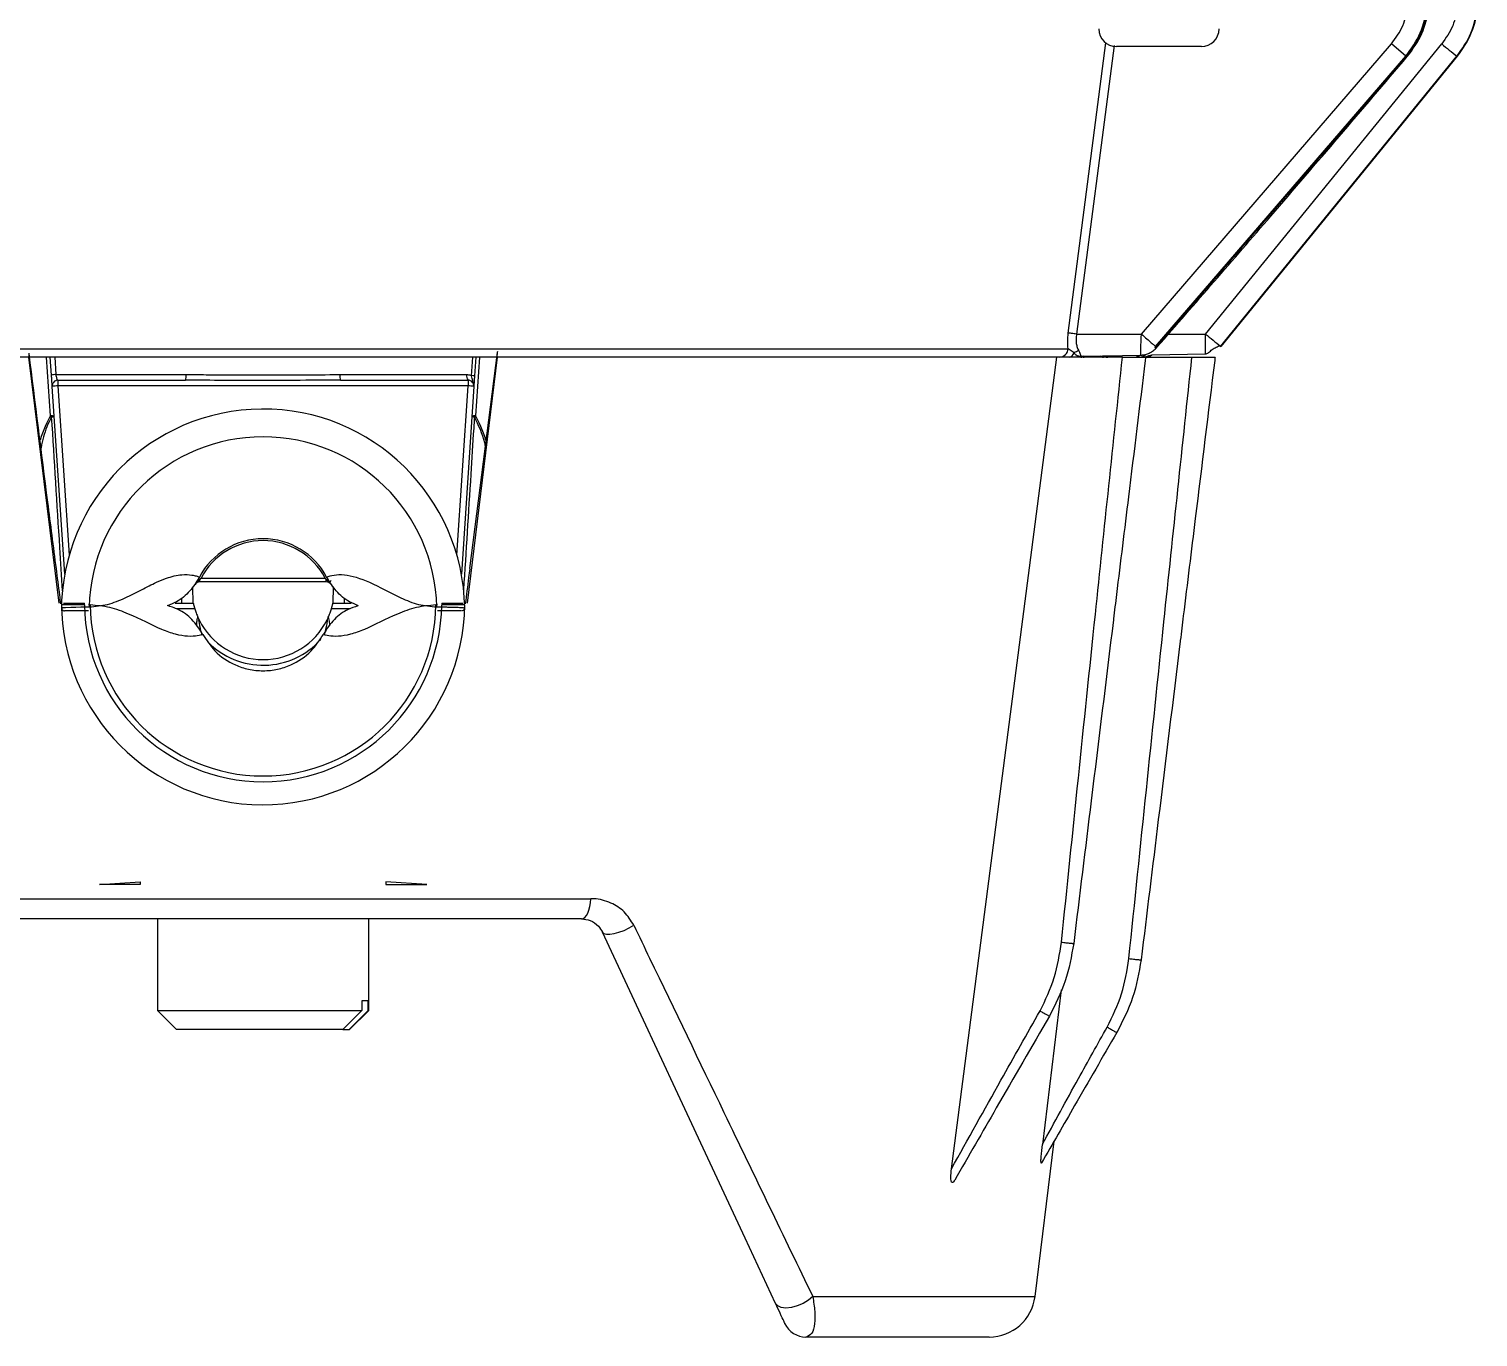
# Model space of a CAD drawing. Extents: x 17.3 to 113.1, y 4.8 to 84.5.
# Drawn here: x 53.353 to 57.126, y 4.764 to 8.167 of the extents above; entities that cross this region are included whole.
import ezdxf

# ---------------------------------------------------------------- set-up
doc = ezdxf.new("R2010")
doc.units = 0
doc.header["$MEASUREMENT"] = 0
doc.layers.add('OBJECT', color=7, linetype='CONTINUOUS')

msp = doc.modelspace()

# ---------------------------------------------------------------- linework, layer by layer
at = {"layer": 'OBJECT'}
for p, q in [((56.0591, 7.3762), (56.1572, 8.1314)), ((56.1787, 8.1249), (56.081, 7.3736)), ((56.4058, 8.1215), (56.1848, 8.1215)), ((56.2496, 7.3736), (56.9004, 8.1288)), ((56.4164, 7.3737), (57.0316, 8.1287)), ((56.9384, 8.0965), (56.9004, 8.1288)), ((56.2865, 7.3414), (56.9384, 8.0965)), ((56.2892, 7.3415), (56.9409, 8.0965)), ((56.456, 7.3415), (57.0712, 8.0965)), ((57.0718, 8.0965), (56.4561, 7.3415)), ((56.9384, 8.0965), (56.9409, 8.0965)), ((57.0718, 8.0965), (57.0712, 8.0965)), ((56.081, 7.3736), (56.2496, 7.3736)), ((56.2496, 7.3736), (56.2497, 7.3735)), ((56.3201, 7.3736), (56.4164, 7.3737)), ((51.8669, 7.3355), (56.0589, 7.3355)), ((54.5724, 7.3256), (54.5006, 6.7631)), ((56.0743, 7.3245), (56.0589, 7.3355)), ((56.269, 7.3175), (56.2774, 7.3193)), ((56.2766, 7.3193), (56.4166, 7.3217)), ((53.4319, 6.6735), (53.3533, 7.3135)), ((53.4095, 7.1606), (53.3994, 7.3135)), ((53.412, 7.267), (53.4089, 7.3136)), ((53.4203, 7.3135), (53.4233, 7.2683)), ((54.5725, 7.3135), (54.4939, 6.6735)), ((54.5059, 7.2653), (54.5091, 7.3135)), ((54.5166, 7.3136), (54.5133, 7.2645)), ((54.5262, 7.3135), (54.516, 7.1606)), ((56.0291, 7.3135), (54.5725, 7.3135)), ((55.7554, 5.2015), (56.0291, 7.3135)), ((56.2003, 7.3135), (56.0291, 7.3135)), ((56.0961, 7.3161), (56.2525, 7.3189)), ((56.1619, 7.3135), (56.1619, 7.3135)), ((56.2641, 7.3135), (56.3812, 7.3135)), ((53.4233, 7.2683), (53.7627, 7.2683)), ((53.4289, 7.2535), (53.4289, 7.2388)), ((53.4289, 7.2535), (53.7613, 7.2535)), ((54.1629, 7.2683), (54.493, 7.2683)), ((54.1642, 7.2535), (54.4966, 7.2535)), ((54.4966, 7.2535), (54.4966, 7.2388)), ((53.4465, 6.7486), (53.414, 7.2375)), ((54.4966, 7.2388), (53.4289, 7.2388)), ((53.4289, 7.2388), (53.4582, 6.7985)), ((54.4673, 6.7985), (54.4966, 7.2388)), ((54.5116, 7.2375), (54.4791, 6.7486)), ((53.7972, 6.7413), (53.7964, 6.7398)), ((53.798, 6.7285), (53.798, 6.7344)), ((54.1275, 6.7285), (53.798, 6.7285)), ((53.8012, 6.7383), (53.8008, 6.7379)), ((53.8012, 6.7383), (54.1243, 6.7383)), ((54.1247, 6.7379), (54.1243, 6.7383)), ((54.1275, 6.7285), (54.1275, 6.7344)), ((54.1291, 6.7398), (54.1284, 6.7413)), ((54.1456, 6.7159), (54.1449, 6.6735)), ((53.7506, 6.6861), (53.7508, 6.6735)), ((53.7809, 6.6735), (53.7802, 6.7151)), ((54.1751, 6.6735), (54.1752, 6.6864)), ((53.5129, 6.6685), (53.5082, 6.6685)), ((53.7337, 6.6735), (53.781, 6.6735)), ((53.785, 6.6588), (53.7367, 6.6588)), ((54.1892, 6.6588), (54.1408, 6.6588)), ((54.1448, 6.6735), (54.1919, 6.6735)), ((54.4173, 6.6685), (54.4129, 6.6685)), ((53.8056, 6.593), (53.806, 6.5921)), ((54.1198, 6.5922), (54.1202, 6.593)), ((53.5367, 5.9415), (53.6429, 5.9484)), ((53.6429, 5.9415), (53.5367, 5.9415)), ((53.6429, 5.9484), (53.6429, 5.9415)), ((53.6429, 5.9484), (53.6429, 5.9415)), ((54.3891, 5.9415), (54.2829, 5.9484)), ((54.2829, 5.9484), (54.2829, 5.9415)), ((54.2829, 5.9484), (54.2829, 5.9415)), ((54.2829, 5.9415), (54.3891, 5.9415)), ((53.1097, 5.9042), (54.8161, 5.9042)), ((54.7923, 5.8515), (53.1335, 5.8515)), ((53.6879, 5.8515), (53.6879, 5.6135)), ((54.2379, 5.6135), (54.2379, 5.8515)), ((56.0407, 5.6667), (55.9918, 5.2645)), ((54.2367, 5.6385), (54.2197, 5.6385)), ((54.2197, 5.6385), (54.2197, 5.6135)), ((54.2367, 5.6135), (54.2367, 5.6385)), ((53.6879, 5.6135), (53.7379, 5.5635)), ((53.6879, 5.6135), (54.2197, 5.6135)), ((54.2197, 5.6135), (54.1704, 5.5635)), ((54.1879, 5.5635), (54.2379, 5.6135)), ((54.2367, 5.6135), (54.2379, 5.6135)), ((54.1704, 5.5635), (53.7379, 5.5635)), ((54.1704, 5.5635), (54.1875, 5.5635)), ((54.1879, 5.5635), (54.1875, 5.5635)), ((55.9727, 4.8689), (56.0224, 5.2732)), ((55.394, 4.8689), (55.9727, 4.8689)), ((55.8536, 4.7635), (55.3761, 4.7635))]:
    msp.add_line(p, q, dxfattribs=at)
at = {"layer": 'OBJECT', "flags": 128}
for points in [[(56.9409, 8.0965), (56.942, 8.0956), (56.9419, 8.0957)], [(57.0718, 8.0965), (57.0716, 8.0967), (57.0715, 8.0968)], [(56.2909, 7.34), (56.2909, 7.34), (56.2892, 7.3415)], [(56.4561, 7.3415), (56.456, 7.3415), (56.4559, 7.3416)], [(56.2607, 7.3135), (56.2602, 7.3096), (56.2598, 7.3066)], [(53.4378, 6.6609), (53.4379, 6.661), (53.438, 6.6611), (53.4381, 6.6611), (53.4381, 6.6611), (53.4381, 6.6611), (53.4381, 6.6611), (53.4381, 6.6611), (53.4382, 6.6611), (53.4382, 6.6611), (53.4382, 6.6611), (53.4382, 6.6611), (53.4382, 6.6611), (53.4382, 6.6611), (53.4382, 6.6611), (53.4382, 6.6611), (53.4389, 6.6613), (53.4417, 6.6617), (53.4487, 6.6623), (53.4626, 6.6628), (53.4757, 6.6632), (53.4886, 6.6634), (53.5103, 6.6635)], [(54.7923, 5.8515), (54.7966, 5.8525), (54.8008, 5.8554), (54.8047, 5.8602), (54.8082, 5.8666), (54.8112, 5.8745), (54.8135, 5.8836), (54.8152, 5.8936), (54.8161, 5.9042)], [(54.8467, 5.8169), (54.8503, 5.8134), (54.8568, 5.8117), (54.8658, 5.8117), (54.877, 5.8134), (54.8895, 5.8169), (54.9027, 5.8218), (54.9158, 5.828), (54.9281, 5.8349)], [(55.2972, 4.8509), (55.2179, 5.0208), (55.133, 5.2029), (55.0427, 5.3967), (54.9471, 5.6015), (54.8467, 5.8169)], [(55.394, 4.8689), (55.3825, 4.8592), (55.3687, 4.8508), (55.3536, 4.8443), (55.3383, 4.8402), (55.3241, 4.8388), (55.3119, 4.8402), (55.3027, 4.8443), (55.2972, 4.8509)]]:
    msp.add_lwpolyline(points, dxfattribs=at)
at = {"layer": 'OBJECT'}
for centre, radius, start, end in [((56.1848, 8.1675), 0.046, 180, 270), ((56.4058, 8.1675), 0.046, 270, 0), ((60.841, 12.7925), 6.0219, 230.75757, 231.24324), ((60.4384, 12.2856), 6.3484, 230.68889, 231.14878), ((56.0355, 7.337), 0.0235, 272.6255, 356.2402), ((56.0595, 7.3288), 0.0154, 277.1656, 343.7125), ((56.093, 7.2969), 0.0333, 100.7988, 124.0997), ((56.2451, 7.3324), 0.0189, 271.0553, 318.6463), ((56.2608, 7.3385), 0.025, 270, 309.6955), ((56.0922, 7.3385), 0.025, 270.0061, 292.4325), ((56.0979, 7.3355), 0.0219, 270.1166, 299.4185), ((56.1511, 7.3282), 0.0147, 230.1765, 269.9401), ((56.1606, 7.3283), 0.0148, 229.3458, 269.9646), ((56.161, 7.3285), 0.015, 229.6162, 269.9949), ((56.1631, 7.3285), 0.015, 229.4025, 268.3728), ((56.2302, 7.338), 0.0245, 270.0492, 308.106), ((53.4258, 7.1945), 0.0738, 91.9523, 100.7654), ((53.4289, 7.2385), 0.015, 90, 183.8), ((53.7216, 7.2647), 0.0413, 344.3527, 5.019), ((54.204, 7.2647), 0.0413, 174.981, 195.6473), ((54.5108, 7.2648), 0.0182, 169.1842, 218.5062), ((54.4966, 7.2385), 0.015, 356.2, 90), ((54.5042, 7.2166), 0.0488, 79.1874, 88.0614), ((53.4395, 7.0234), 0.2157, 92.8014, 96.7927), ((54.4861, 7.0234), 0.2157, 83.2073, 87.1986), ((53.9628, 6.6535), 0.525, 0.8159, 180), ((53.4122, 7.1461), 0.0147, 61.3882, 100.2977), ((53.3877, 7.1298), 0.0377, 49.0364, 54.6734), ((53.4099, 7.2128), 0.0546, 272.6255, 279.7613), ((54.5134, 7.1461), 0.0147, 79.7021, 118.612), ((54.5156, 7.2128), 0.0546, 260.2386, 267.3745), ((54.5378, 7.1298), 0.0377, 125.3267, 130.9628), ((53.9628, 6.6535), 0.4526, 1.2603, 178.7397), ((53.9628, 6.6535), 0.1874, 27.9166, 152.0834), ((53.9628, 6.6536), 0.1824, 27.6786, 152.3214), ((53.798, 6.7135), 0.015, 90, 145.1549), ((54.1275, 6.7135), 0.015, 34.8448, 90), ((53.9751, 6.836), 0.1945, 325.622, 328.1393), ((53.9629, 6.6735), 0.525, 180, 359.4593), ((53.9629, 6.6735), 0.465, 180.6161, 359.3807), ((53.9629, 6.6735), 0.45, 180.6366, 359.3634), ((53.9629, 6.7123), 0.1859, 206.3644, 333.6356), ((53.9629, 6.7126), 0.2009, 224.3033, 318.3045), ((55.8536, 4.8835), 0.12, 270, 353), ((55.3761, 4.8235), 0.06, 205, 270)]:
    msp.add_arc(centre, radius, start, end, dxfattribs=at)
for centre, major_axis, start_param, end_param in [((53.535, 5.9109), (-0.0816, 1.2851), 0.225532, 0.384564), ((54.3905, 5.9109), (0.0816, 1.2851), 5.898614, 6.057653)]:
    msp.add_ellipse(centre, major_axis=major_axis, ratio=0.159803, start_param=start_param, end_param=end_param, dxfattribs=at)
for points, knots in [([(56.9004, 8.1288), (56.9115, 8.144), (56.9338, 8.1743), (56.9412, 8.2113), (56.945, 8.2298)], [0, 0, 0, 0, 0.4986893, 1, 1, 1, 1]), ([(57.0743, 8.2296), (57.0708, 8.2112), (57.0637, 8.1745), (57.0423, 8.1439), (57.0316, 8.1287)], [0, 0, 0, 0, 0.50155, 1, 1, 1, 1]), ([(56.9384, 8.0965), (56.9524, 8.1161), (56.9801, 8.1547), (56.9892, 8.2013), (56.9937, 8.2243)], [0, 0, 0, 0, 0.5068029, 1, 1, 1, 1]), ([(56.9409, 8.0965), (56.955, 8.1162), (56.9828, 8.1548), (56.9921, 8.2014), (56.9968, 8.2243)], [0, 0, 0, 0, 0.509049, 1, 1, 1, 1]), ([(56.9419, 8.0957), (56.9561, 8.1149), (56.9844, 8.1535), (56.9941, 8.2003), (56.999, 8.2237)], [0, 0, 0, 0, 0.500101, 1, 1, 1, 1]), ([(57.0712, 8.0965), (57.0849, 8.1161), (57.1119, 8.1548), (57.1208, 8.2013), (57.1253, 8.2243)], [0, 0, 0, 0, 0.503406, 1, 1, 1, 1]), ([(57.126, 8.2243), (57.1217, 8.2016), (57.1127, 8.1552), (57.0857, 8.1164), (57.0718, 8.0965)], [0, 0, 0, 0, 0.488529, 1, 1, 1, 1]), ([(56.2909, 7.34), (56.3897, 7.4534), (56.6082, 7.7041), (56.8238, 7.9571), (56.9419, 8.0957)], [0, 0, 0, 0, 0.45251, 1, 1, 1, 1]), ([(56.0589, 7.3355), (56.0583, 7.3419), (56.057, 7.3547), (56.0584, 7.369), (56.0591, 7.3762)], [0, 0, 0, 0, 0.498433, 1, 1, 1, 1]), ([(56.081, 7.3736), (56.0787, 7.3738), (56.0742, 7.3744), (56.0679, 7.3752), (56.0625, 7.3758), (56.0602, 7.3761), (56.0591, 7.3762)], [0, 0, 0, 0, 0.245161, 0.499986, 0.754832, 1, 1, 1, 1]), ([(56.081, 7.3736), (56.0804, 7.3693), (56.0792, 7.3608), (56.0799, 7.3488), (56.0824, 7.338), (56.0852, 7.3325), (56.0867, 7.3296)], [0, 0, 0, 0, 0.250427, 0.499843, 0.740764, 1, 1, 1, 1]), ([(56.2482, 7.3188), (56.2481, 7.3196), (56.2478, 7.3213), (56.248, 7.3336), (56.2485, 7.3483), (56.2491, 7.362), (56.2495, 7.3696), (56.2497, 7.3735)], [0, 0, 0, 0, 0.250886, 0.499858, 0.733616, 0.862847, 1, 1, 1, 1]), ([(56.2497, 7.3735), (56.2545, 7.3693), (56.2638, 7.3611), (56.2751, 7.3512), (56.2827, 7.3446), (56.2853, 7.3424), (56.2865, 7.3414)], [0, 0, 0, 0, 0.295102, 0.569758, 0.80696, 1, 1, 1, 1]), ([(56.4162, 7.3217), (56.4162, 7.3223), (56.4162, 7.3234), (56.4162, 7.3317), (56.4163, 7.3414), (56.4163, 7.3508), (56.4164, 7.3617), (56.4164, 7.3696), (56.4164, 7.3737)], [0, 0, 0, 0, 0.21067, 0.447315, 0.575812, 0.710764, 0.85216, 1, 1, 1, 1]), ([(53.3536, 7.3135), (53.3538, 7.3137), (53.3543, 7.314), (53.3543, 7.3166), (53.354, 7.3201), (53.3537, 7.3229), (53.3535, 7.3242)], [0, 0, 0, 0, 0.260738, 0.521097, 0.790363, 1, 1, 1, 1]), ([(53.4248, 6.763), (53.4173, 6.8209), (53.3933, 7.0075), (53.37, 7.1943), (53.3539, 7.3232)], [0, 0, 0, 0, 0.309757, 1, 1, 1, 1]), ([(54.5728, 7.3283), (54.5726, 7.3266), (54.5722, 7.3232), (54.5717, 7.3188), (54.5715, 7.3154), (54.5717, 7.3137), (54.5721, 7.3136), (54.5723, 7.3135)], [0, 0, 0, 0, 0.2160544, 0.4317965, 0.6548428, 0.8801881, 1, 1, 1, 1]), ([(56.0894, 7.3156), (56.0862, 7.3156), (56.0811, 7.3157), (56.0761, 7.3222), (56.0743, 7.3245)], [0, 0, 0, 0, 0.644158, 1, 1, 1, 1]), ([(56.0867, 7.3296), (56.0878, 7.3276), (56.0898, 7.3236), (56.0905, 7.32), (56.0912, 7.3179), (56.092, 7.3164), (56.0944, 7.3162), (56.0961, 7.3161)], [0, 0, 0, 0, 0.249995, 0.497592, 0.621226, 0.745578, 1, 1, 1, 1]), ([(56.248, 7.3188), (56.2511, 7.319), (56.2567, 7.3194), (56.2662, 7.3221), (56.2723, 7.3249), (56.2777, 7.3281), (56.2811, 7.3306), (56.2859, 7.3347), (56.2891, 7.3381), (56.2909, 7.34)], [0, 0, 0, 0, 0.196684, 0.357946, 0.575563, 0.606715, 0.727756, 0.84534, 1, 1, 1, 1]), ([(56.2865, 7.3414), (56.2861, 7.341), (56.2856, 7.3404), (56.2851, 7.3396), (56.2848, 7.3391), (56.2847, 7.3387), (56.2847, 7.3384), (56.2849, 7.3382), (56.2853, 7.3383), (56.2861, 7.3386), (56.2871, 7.3394), (56.2882, 7.3404), (56.2889, 7.3411), (56.2892, 7.3415)], [0, 0, 0, 0, 0.1357382, 0.1945999, 0.250836, 0.311594, 0.3751405, 0.4380521, 0.5008882, 0.6198025, 0.7509404, 0.873702, 1, 1, 1, 1]), ([(56.4162, 7.3217), (56.4175, 7.322), (56.4199, 7.3224), (56.4241, 7.3255), (56.4288, 7.3292), (56.4339, 7.333), (56.4393, 7.3366), (56.4448, 7.3396), (56.4501, 7.3419), (56.4526, 7.3428), (56.454, 7.3432)], [0, 0, 0, 0, 0.183553, 0.338833, 0.468757, 0.580791, 0.682219, 0.782217, 0.887012, 1, 1, 1, 1]), ([(56.4561, 7.3415), (56.4561, 7.3415), (56.456, 7.3414), (56.4559, 7.3413), (56.4558, 7.3412), (56.4558, 7.3412), (56.4558, 7.3412), (56.4557, 7.3412), (56.4557, 7.3412), (56.4558, 7.3412), (56.4558, 7.3413), (56.4558, 7.3413), (56.4559, 7.3414), (56.456, 7.3415), (56.456, 7.3415)], [0, 0, 0, 0, 0.148468, 0.270231, 0.325884, 0.381013, 0.499286, 0.560363, 0.61485, 0.666487, 0.719001, 0.776021, 0.840631, 1, 1, 1, 1]), ([(53.9629, 7.3135), (53.8936, 7.3135), (53.7539, 7.3135), (53.5444, 7.3135), (53.2997, 7.3135), (53.025, 7.3135), (52.7329, 7.3135), (52.466, 7.3135), (52.2332, 7.3135), (52.0362, 7.3135), (51.9377, 7.3135), (51.8892, 7.3135)], [0, 0, 0, 0, 0.0804521, 0.1621569, 0.2450437, 0.3718902, 0.5000541, 0.6282181, 0.7550646, 0.8793556, 1, 1, 1, 1]), ([(56.0366, 7.3135), (56.0051, 7.3135), (55.9416, 7.3135), (55.8244, 7.3135), (55.6677, 7.3135), (55.4596, 7.3135), (55.193, 7.3135), (54.9008, 7.3135), (54.5925, 7.3135), (54.278, 7.3135), (54.0669, 7.3135), (53.9629, 7.3135)], [0, 0, 0, 0, 0.080452, 0.162157, 0.245044, 0.37189, 0.500054, 0.628218, 0.755064, 0.879355, 1, 1, 1, 1]), ([(56.0416, 5.7911), (56.0708, 6.0753), (56.123, 6.5829), (56.1767, 7.0903), (56.2003, 7.3135)], [0, 0, 0, 0, 0.560008, 1, 1, 1, 1]), ([(56.0978, 7.3162), (56.0956, 7.3155), (56.0923, 7.3145), (56.0902, 7.3153), (56.0894, 7.3156)], [0, 0, 0, 0, 0.669218, 1, 1, 1, 1]), ([(56.1, 7.3148), (56.1009, 7.3151), (56.1021, 7.3155), (56.1032, 7.3161), (56.1035, 7.3163)], [0, 0, 0, 0, 0.786256, 1, 1, 1, 1]), ([(56.1521, 7.3171), (56.1537, 7.3161), (56.1566, 7.3142), (56.1602, 7.3138), (56.1619, 7.3135)], [0, 0, 0, 0, 0.53067, 1, 1, 1, 1]), ([(56.2598, 7.3066), (56.2597, 7.306), (56.2451, 7.1871), (56.2201, 6.9836), (56.1926, 6.7593), (56.1795, 6.6528), (56.1769, 6.631), (56.1768, 6.6303)], [0, 0, 0, 0, 0.002464, 0.527441, 0.903158, 0.997088, 1, 1, 1, 1]), ([(56.2003, 7.3135), (56.2072, 7.3135), (56.2208, 7.3135), (56.239, 7.3135), (56.2526, 7.3135), (56.2597, 7.3135), (56.2604, 7.3135), (56.2607, 7.3135)], [0, 0, 0, 0, 0.217201, 0.43433, 0.650163, 0.86439, 1, 1, 1, 1]), ([(56.2171, 5.7484), (56.2474, 6.0406), (56.3013, 6.5624), (56.3568, 7.084), (56.3812, 7.3135)], [0, 0, 0, 0, 0.560008, 1, 1, 1, 1]), ([(56.2454, 7.3135), (56.2471, 7.3136), (56.2537, 7.3137), (56.261, 7.314), (56.2663, 7.3164), (56.2694, 7.3178)], [0, 0, 0, 0, 0.1231692, 0.4829479, 1, 1, 1, 1]), ([(56.4406, 7.3066), (56.4406, 7.3061), (56.4237, 7.1685), (56.3963, 6.9463), (56.3666, 6.7034), (56.3535, 6.5969), (56.3508, 6.575), (56.3507, 6.5744)], [0, 0, 0, 0, 0.002275, 0.563506, 0.91051, 0.997261, 1, 1, 1, 1]), ([(56.3812, 7.3135), (56.388, 7.3135), (56.4017, 7.3135), (56.4199, 7.3135), (56.4335, 7.3135), (56.4405, 7.3135), (56.4412, 7.3135), (56.4415, 7.3135)], [0, 0, 0, 0, 0.217202, 0.434334, 0.650167, 0.864393, 1, 1, 1, 1]), ([(56.4415, 7.3135), (56.4413, 7.3122), (56.441, 7.3099), (56.4408, 7.3076), (56.4406, 7.3066)], [0, 0, 0, 0, 0.560018, 1, 1, 1, 1]), ([(53.414, 7.2375), (53.414, 7.2377), (53.4139, 7.238), (53.4137, 7.2415), (53.4133, 7.2482), (53.4127, 7.257), (53.4122, 7.2637), (53.412, 7.267)], [0, 0, 0, 0, 0.1394811, 0.3619179, 0.5777421, 0.7887749, 1, 1, 1, 1]), ([(53.4233, 7.2683), (53.4236, 7.2666), (53.4241, 7.2632), (53.4254, 7.2588), (53.4267, 7.2555), (53.428, 7.2538), (53.4287, 7.2536), (53.4289, 7.2535)], [0, 0, 0, 0, 0.202504, 0.410678, 0.62911, 0.857226, 1, 1, 1, 1]), ([(54.1642, 7.2535), (54.1542, 7.2535), (54.1043, 7.2534), (54.037, 7.2529), (53.9126, 7.2527), (53.8283, 7.2532), (53.7613, 7.2535)], [0, 0, 0, 0, 0.07443, 0.372178, 0.500914, 1, 1, 1, 1]), ([(53.7627, 7.2683), (53.7826, 7.2681), (53.8813, 7.2675), (54.0153, 7.2668), (54.1285, 7.2679), (54.1629, 7.2683)], [0, 0, 0, 0, 0.149761, 0.741873, 1, 1, 1, 1]), ([(54.493, 7.2683), (54.4964, 7.268), (54.5008, 7.2676), (54.5049, 7.2657), (54.5059, 7.2653)], [0, 0, 0, 0, 0.767559, 1, 1, 1, 1]), ([(54.5116, 7.2375), (54.5116, 7.2376), (54.512, 7.2444), (54.5077, 7.2528), (54.5062, 7.2628), (54.5059, 7.2653)], [0, 0, 0, 0, 0.005397, 0.748174, 1, 1, 1, 1]), ([(54.5133, 7.2645), (54.5131, 7.2613), (54.5127, 7.255), (54.5122, 7.2466), (54.5118, 7.2412), (54.5116, 7.2386), (54.5116, 7.2377), (54.5116, 7.2376), (54.5116, 7.2375)], [0, 0, 0, 0, 0.267263, 0.534229, 0.810749, 0.957991, 0.994438, 1, 1, 1, 1]), ([(53.4124, 7.1583), (53.4081, 7.1498), (53.3951, 7.1248), (53.3889, 7.0965), (53.3848, 7.0779)], [0, 0, 0, 0, 0.338407, 1, 1, 1, 1]), ([(53.4409, 6.7054), (53.4385, 6.7429), (53.4291, 6.8939), (53.4196, 7.0449), (53.4124, 7.1583)], [0, 0, 0, 0, 0.248552, 1, 1, 1, 1]), ([(54.5131, 7.1583), (54.5125, 7.1483), (54.5093, 7.0984), (54.4999, 6.9483), (54.4911, 6.8081), (54.4848, 6.7079)], [0, 0, 0, 0, 0.066464, 0.332318, 1, 1, 1, 1]), ([(54.5415, 7.0834), (54.541, 7.0856), (54.5356, 7.1122), (54.5238, 7.1363), (54.5131, 7.1583)], [0, 0, 0, 0, 0.085463, 1, 1, 1, 1]), ([(53.4365, 6.6713), (53.4355, 6.6789), (53.4316, 6.7095), (53.4277, 6.7401), (53.4247, 6.763)], [0, 0, 0, 0, 0.249854, 1, 1, 1, 1]), ([(54.5011, 6.763), (54.5001, 6.7554), (54.4962, 6.7248), (54.4922, 6.6942), (54.4893, 6.6713)], [0, 0, 0, 0, 0.250143, 1, 1, 1, 1]), ([(53.5103, 6.6635), (53.5264, 6.665), (53.5596, 6.6681), (53.6045, 6.6868), (53.6462, 6.7082), (53.6815, 6.7264), (53.7098, 6.738), (53.7321, 6.7446), (53.7558, 6.7483), (53.775, 6.7473), (53.7892, 6.7441), (53.7945, 6.7422), (53.7972, 6.7413)], [0, 0, 0, 0, 0.12023, 0.249063, 0.378438, 0.502966, 0.588812, 0.660127, 0.735141, 0.859776, 0.928269, 1, 1, 1, 1]), ([(53.7964, 6.7398), (53.7888, 6.7278), (53.7733, 6.7031), (53.7438, 6.6781), (53.722, 6.6697), (53.7142, 6.6667)], [0, 0, 0, 0, 0.376614, 0.775155, 1, 1, 1, 1]), ([(53.7939, 6.7305), (53.793, 6.7297), (53.79, 6.7271), (53.7872, 6.7243), (53.7857, 6.7221), (53.7857, 6.7221)], [0, 0, 0, 0, 0.318846, 0.988736, 1, 1, 1, 1]), ([(53.7939, 6.7305), (53.7935, 6.7305), (53.7928, 6.7306), (53.7918, 6.7305), (53.791, 6.7301), (53.7907, 6.7297), (53.7905, 6.7295)], [0, 0, 0, 0, 0.250031, 0.499985, 0.750024, 1, 1, 1, 1]), ([(53.798, 6.7344), (53.7975, 6.7346), (53.7965, 6.735), (53.7951, 6.7353), (53.7941, 6.7352), (53.7938, 6.7349), (53.7937, 6.7348)], [0, 0, 0, 0, 0.249965, 0.49996, 0.75001, 1, 1, 1, 1]), ([(53.798, 6.7344), (53.7974, 6.7338), (53.7961, 6.7324), (53.7947, 6.7312), (53.7939, 6.7305)], [0, 0, 0, 0, 0.42847, 1, 1, 1, 1]), ([(53.8008, 6.7379), (53.8006, 6.7376), (53.7997, 6.7364), (53.7988, 6.7353), (53.798, 6.7344)], [0, 0, 0, 0, 0.209889, 1, 1, 1, 1]), ([(54.1275, 6.7344), (54.1268, 6.7353), (54.1258, 6.7364), (54.1249, 6.7376), (54.1247, 6.7379)], [0, 0, 0, 0, 0.7901075, 1, 1, 1, 1]), ([(54.1275, 6.7344), (54.128, 6.7346), (54.1291, 6.735), (54.1304, 6.7353), (54.1314, 6.7352), (54.1317, 6.7349), (54.1319, 6.7348)], [0, 0, 0, 0, 0.249965, 0.500015, 0.74999, 1, 1, 1, 1]), ([(54.1316, 6.7305), (54.1308, 6.7312), (54.1295, 6.7324), (54.1281, 6.7338), (54.1275, 6.7344)], [0, 0, 0, 0, 0.571252, 1, 1, 1, 1]), ([(54.1284, 6.7413), (54.1341, 6.7432), (54.145, 6.7469), (54.181, 6.7492), (54.2421, 6.73), (54.3063, 6.6928), (54.3659, 6.6681), (54.3992, 6.665), (54.4152, 6.6635)], [0, 0, 0, 0, 0.14031, 0.265171, 0.496386, 0.750484, 0.879548, 1, 1, 1, 1]), ([(54.2115, 6.6666), (54.2036, 6.6697), (54.1818, 6.678), (54.1523, 6.7031), (54.1367, 6.7278), (54.1291, 6.7398)], [0, 0, 0, 0, 0.225745, 0.623824, 1, 1, 1, 1]), ([(54.1316, 6.7305), (54.132, 6.7305), (54.1327, 6.7306), (54.1337, 6.7305), (54.1345, 6.7301), (54.1349, 6.7297), (54.135, 6.7295)], [0, 0, 0, 0, 0.25002, 0.500069, 0.750057, 1, 1, 1, 1]), ([(54.1398, 6.7221), (54.1398, 6.7221), (54.1383, 6.7243), (54.1356, 6.7271), (54.1326, 6.7297), (54.1316, 6.7305)], [0, 0, 0, 0, 0.011268, 0.681426, 1, 1, 1, 1]), ([(53.4378, 6.6609), (53.4379, 6.66), (53.4381, 6.6581), (53.4399, 6.6556), (53.4425, 6.6538), (53.4445, 6.6536), (53.4455, 6.6535)], [0, 0, 0, 0, 0.2386647, 0.4960521, 0.7556661, 1, 1, 1, 1]), ([(53.4979, 6.6685), (53.4935, 6.6685), (53.4849, 6.6685), (53.4727, 6.6685), (53.462, 6.6685), (53.4504, 6.6685), (53.4402, 6.6685), (53.4387, 6.6685), (53.4379, 6.6685)], [0, 0, 0, 0, 0.140394, 0.276479, 0.408253, 0.535719, 0.776613, 1, 1, 1, 1]), ([(53.443, 6.6735), (53.443, 6.6735), (53.4415, 6.6735), (53.4464, 6.6735), (53.4579, 6.6735), (53.4764, 6.6735), (53.4907, 6.6735), (53.4979, 6.6735)], [0, 0, 0, 0, 0.006047, 0.254494, 0.502963, 0.751462, 1, 1, 1, 1]), ([(53.5082, 6.6535), (53.5012, 6.6535), (53.4907, 6.6535), (53.4771, 6.6535), (53.4678, 6.6535), (53.4595, 6.6535), (53.4529, 6.6535), (53.4479, 6.6535), (53.4464, 6.6535), (53.4456, 6.6535)], [0, 0, 0, 0, 0.244909, 0.368711, 0.49291, 0.618306, 0.744298, 0.871772, 1, 1, 1, 1]), ([(53.4979, 6.6685), (53.4979, 6.6692), (53.4979, 6.6701), (53.4979, 6.6713), (53.4979, 6.6721), (53.4979, 6.6727), (53.4979, 6.6734), (53.4979, 6.6735), (53.4979, 6.6735)], [0, 0, 0, 0, 0.239464, 0.368343, 0.500003, 0.631604, 0.76055, 1, 1, 1, 1]), ([(53.806, 6.5921), (53.8024, 6.5908), (53.7956, 6.5884), (53.7692, 6.5857), (53.7361, 6.5908), (53.6852, 6.6095), (53.6293, 6.6394), (53.5651, 6.664), (53.5301, 6.667), (53.5129, 6.6685)], [0, 0, 0, 0, 0.148994, 0.278611, 0.392897, 0.5068, 0.755058, 0.880057, 1, 1, 1, 1]), ([(53.8056, 6.593), (53.7969, 6.6063), (53.7802, 6.632), (53.7464, 6.6567), (53.7227, 6.6641), (53.713, 6.6671)], [0, 0, 0, 0, 0.388657, 0.750815, 1, 1, 1, 1]), ([(53.781, 6.6735), (53.7811, 6.6735), (53.7811, 6.6735), (53.7818, 6.6709), (53.7823, 6.6688), (53.783, 6.6661), (53.7834, 6.6644), (53.7839, 6.6629), (53.7843, 6.6612), (53.7847, 6.6599), (53.785, 6.6591), (53.785, 6.6588)], [0, 0, 0, 0, 0.511145, 0.662898, 0.815679, 0.862743, 0.89548, 0.921598, 0.947764, 0.98081, 1, 1, 1, 1]), ([(53.785, 6.6588), (53.7863, 6.655), (53.7892, 6.646), (53.7917, 6.6399), (53.7932, 6.6364)], [0, 0, 0, 0, 0.419276, 1, 1, 1, 1]), ([(54.4129, 6.6685), (54.3957, 6.667), (54.3607, 6.664), (54.2965, 6.6394), (54.2406, 6.6095), (54.1897, 6.5908), (54.1566, 6.5857), (54.1302, 6.5884), (54.1234, 6.5908), (54.1198, 6.5921)], [0, 0, 0, 0, 0.119944, 0.244942, 0.4932, 0.607103, 0.721389, 0.851006, 1, 1, 1, 1]), ([(54.2099, 6.6661), (54.2012, 6.6633), (54.1785, 6.6562), (54.1456, 6.632), (54.1289, 6.6063), (54.1202, 6.593)], [0, 0, 0, 0, 0.230142, 0.6015, 1, 1, 1, 1]), ([(54.1326, 6.6364), (54.1341, 6.6399), (54.1367, 6.646), (54.1395, 6.655), (54.1408, 6.6588)], [0, 0, 0, 0, 0.580724, 1, 1, 1, 1]), ([(54.1408, 6.6588), (54.1409, 6.6593), (54.1412, 6.6603), (54.1417, 6.662), (54.1422, 6.6636), (54.1426, 6.6653), (54.1431, 6.6673), (54.144, 6.6708), (54.1447, 6.6733), (54.1447, 6.6734), (54.1448, 6.6735)], [0, 0, 0, 0, 0.035573, 0.063997, 0.092603, 0.117846, 0.160191, 0.242059, 0.516412, 1, 1, 1, 1]), ([(54.4152, 6.6635), (54.4225, 6.6635), (54.4343, 6.6634), (54.4505, 6.6632), (54.4648, 6.6628), (54.4767, 6.6623), (54.4844, 6.6617), (54.4877, 6.6612), (54.4874, 6.661), (54.4873, 6.6609)], [0, 0, 0, 0, 0.203423, 0.328986, 0.470146, 0.656354, 0.796979, 0.94034, 1, 1, 1, 1]), ([(54.4799, 6.6535), (54.4792, 6.6535), (54.4777, 6.6535), (54.4727, 6.6535), (54.466, 6.6535), (54.4578, 6.6535), (54.4484, 6.6535), (54.4349, 6.6535), (54.4243, 6.6535), (54.4173, 6.6535)], [0, 0, 0, 0, 0.12795, 0.255702, 0.381422, 0.50709, 0.631018, 0.755091, 1, 1, 1, 1]), ([(54.4279, 6.6735), (54.4279, 6.6735), (54.4279, 6.6734), (54.4279, 6.6727), (54.4279, 6.6721), (54.4279, 6.6713), (54.4279, 6.6701), (54.4279, 6.6692), (54.4279, 6.6685)], [0, 0, 0, 0, 0.23945, 0.368396, 0.499997, 0.631657, 0.760536, 1, 1, 1, 1]), ([(54.4279, 6.6735), (54.4351, 6.6735), (54.4495, 6.6735), (54.4677, 6.6735), (54.4804, 6.6735), (54.482, 6.6735), (54.4829, 6.6735)], [0, 0, 0, 0, 0.25005, 0.50006, 0.750042, 1, 1, 1, 1]), ([(54.4877, 6.6685), (54.487, 6.6685), (54.4855, 6.6685), (54.4754, 6.6685), (54.4639, 6.6685), (54.4531, 6.6685), (54.4409, 6.6685), (54.4323, 6.6685), (54.4279, 6.6685)], [0, 0, 0, 0, 0.214634, 0.458236, 0.587135, 0.720396, 0.858019, 1, 1, 1, 1]), ([(54.4808, 6.6537), (54.4815, 6.6537), (54.4833, 6.6539), (54.4857, 6.6556), (54.4874, 6.6581), (54.4876, 6.66), (54.4877, 6.6609)], [0, 0, 0, 0, 0.193228, 0.470398, 0.745193, 1, 1, 1, 1]), ([(53.79, 6.614), (53.79, 6.6153), (53.7901, 6.62), (53.791, 6.627), (53.7921, 6.6337), (53.793, 6.6358), (53.7932, 6.6364)], [0, 0, 0, 0, 0.141799, 0.495589, 0.852701, 1, 1, 1, 1]), ([(53.7932, 6.6364), (53.7936, 6.6355), (53.7944, 6.6338), (53.7956, 6.6312), (53.7963, 6.6298), (53.7963, 6.6298)], [0, 0, 0, 0, 0.492497, 0.98203, 1, 1, 1, 1]), ([(53.7963, 6.6298), (53.7962, 6.6301), (53.7959, 6.6306), (53.7955, 6.631), (53.7952, 6.6307), (53.7951, 6.6298), (53.7953, 6.6266), (53.7969, 6.615), (53.8, 6.602), (53.8031, 6.5918), (53.8036, 6.5902)], [0, 0, 0, 0, 0.0317688, 0.0638617, 0.0922803, 0.1240626, 0.1786255, 0.3426676, 0.8966701, 1, 1, 1, 1]), ([(54.1222, 6.5902), (54.125, 6.6), (54.1282, 6.6115), (54.1302, 6.624), (54.1306, 6.6276), (54.1307, 6.6298), (54.1306, 6.6307), (54.1304, 6.631), (54.1301, 6.6308), (54.1297, 6.6303), (54.1295, 6.6299), (54.1295, 6.6298)], [0, 0, 0, 0, 0.622594, 0.726623, 0.834073, 0.869882, 0.906009, 0.931006, 0.956021, 0.991064, 1, 1, 1, 1]), ([(54.1295, 6.6298), (54.1295, 6.6298), (54.1302, 6.6312), (54.1315, 6.6339), (54.1322, 6.6356), (54.1326, 6.6364)], [0, 0, 0, 0, 0.017969, 0.524705, 1, 1, 1, 1]), ([(54.1326, 6.6364), (54.1329, 6.6354), (54.1338, 6.6331), (54.1351, 6.6254), (54.1356, 6.6183), (54.1359, 6.6141)], [0, 0, 0, 0, 0.210149, 0.52791, 1, 1, 1, 1]), ([(56.1768, 6.6303), (56.1575, 6.473), (56.123, 6.1922), (56.0885, 5.9113), (56.0733, 5.7877)], [0, 0, 0, 0, 0.560064, 1, 1, 1, 1]), ([(53.806, 6.5921), (53.8157, 6.5771), (53.8372, 6.5439), (53.8814, 6.5146), (53.9254, 6.5001), (53.9629, 6.496), (54.0003, 6.5001), (54.0443, 6.5146), (54.0885, 6.5438), (54.11, 6.5771), (54.1198, 6.5921)], [0, 0, 0, 0, 0.139204, 0.307394, 0.400693, 0.499922, 0.599069, 0.692295, 0.860372, 1, 1, 1, 1]), ([(56.3507, 6.5744), (56.3317, 6.4195), (56.2978, 6.1431), (56.2638, 5.8667), (56.2489, 5.745)], [0, 0, 0, 0, 0.560058, 1, 1, 1, 1]), ([(54.9281, 5.8349), (54.9204, 5.8473), (54.9051, 5.8719), (54.868, 5.8956), (54.8368, 5.9038), (54.8188, 5.9042), (54.8161, 5.9042)], [0, 0, 0, 0, 0.3053966, 0.6097174, 0.942897, 1, 1, 1, 1]), ([(54.7923, 5.8515), (54.7998, 5.8507), (54.8162, 5.8487), (54.8351, 5.8363), (54.8434, 5.8224), (54.8467, 5.8169)], [0, 0, 0, 0, 0.333233, 0.736993, 1, 1, 1, 1]), ([(54.9281, 5.8349), (54.9418, 5.8064), (55.0211, 5.6417), (55.1393, 5.3963), (55.2808, 5.1031), (55.3562, 4.9471), (55.394, 4.8689)], [0, 0, 0, 0, 0.085246, 0.492532, 0.745832, 1, 1, 1, 1]), ([(55.9858, 5.6122), (55.9996, 5.6407), (56.0272, 5.6975), (56.0368, 5.7599), (56.0416, 5.7911)], [0, 0, 0, 0, 0.501105, 1, 1, 1, 1]), ([(56.0733, 5.7877), (56.0675, 5.7546), (56.056, 5.6884), (56.0254, 5.6286), (56.0101, 5.5987)], [0, 0, 0, 0, 0.499961, 1, 1, 1, 1]), ([(56.0416, 5.7911), (56.0455, 5.7906), (56.0517, 5.7899), (56.0591, 5.789), (56.0642, 5.7885), (56.0683, 5.7881), (56.0722, 5.7877), (56.0729, 5.7877), (56.0733, 5.7877)], [0, 0, 0, 0, 0.239486, 0.368379, 0.500001, 0.631622, 0.760519, 1, 1, 1, 1]), ([(56.1605, 5.57), (56.1745, 5.5983), (56.2023, 5.655), (56.2122, 5.7173), (56.2171, 5.7484)], [0, 0, 0, 0, 0.5007266, 1, 1, 1, 1]), ([(56.2489, 5.745), (56.2431, 5.7119), (56.2316, 5.6457), (56.2009, 5.5859), (56.1856, 5.556)], [0, 0, 0, 0, 0.499957, 1, 1, 1, 1]), ([(56.2171, 5.7484), (56.2211, 5.7479), (56.2273, 5.7472), (56.2347, 5.7463), (56.2397, 5.7458), (56.2438, 5.7454), (56.2478, 5.745), (56.2485, 5.745), (56.2489, 5.745)], [0, 0, 0, 0, 0.239486, 0.368381, 0.500001, 0.631618, 0.760514, 1, 1, 1, 1]), ([(54.1875, 5.5635), (54.1877, 5.5638), (54.2041, 5.5804), (54.2205, 5.5971), (54.2367, 5.6135)], [0, 0, 0, 0, 0.0137586, 1, 1, 1, 1]), ([(55.7554, 5.2015), (55.7982, 5.2783), (55.8746, 5.4154), (55.9518, 5.5521), (55.9858, 5.6122)], [0, 0, 0, 0, 0.5600129, 1, 1, 1, 1]), ([(56.0101, 5.5987), (55.964, 5.519), (55.8818, 5.3766), (55.7996, 5.2342), (55.7635, 5.1716)], [0, 0, 0, 0, 0.559998, 1, 1, 1, 1]), ([(55.9858, 5.6122), (55.9888, 5.6104), (55.9935, 5.6078), (55.9991, 5.6046), (56.003, 5.6024), (56.0061, 5.6007), (56.0092, 5.599), (56.0097, 5.5988), (56.0101, 5.5987)], [0, 0, 0, 0, 0.239573, 0.368431, 0.49999, 0.63155, 0.760415, 1, 1, 1, 1]), ([(56.1856, 5.556), (56.149, 5.4926), (56.0837, 5.3794), (56.0183, 5.2662), (55.9896, 5.2164)], [0, 0, 0, 0, 0.560003, 1, 1, 1, 1]), ([(55.9918, 5.2645), (56.023, 5.3217), (56.0787, 5.4238), (56.1355, 5.5253), (56.1605, 5.57)], [0, 0, 0, 0, 0.560034, 1, 1, 1, 1]), ([(56.1605, 5.57), (56.1637, 5.5682), (56.1685, 5.5654), (56.1743, 5.5621), (56.1783, 5.5598), (56.1816, 5.558), (56.1847, 5.5563), (56.1853, 5.5561), (56.1856, 5.556)], [0, 0, 0, 0, 0.239578, 0.368434, 0.499997, 0.631562, 0.76042, 1, 1, 1, 1]), ([(55.9896, 5.2164), (55.9894, 5.2161), (55.989, 5.2156), (55.9886, 5.2163), (55.9882, 5.2184), (55.9881, 5.2239), (55.9889, 5.2392), (55.9906, 5.2538), (55.9918, 5.2645)], [0, 0, 0, 0, 0.052378, 0.104943, 0.166385, 0.263152, 0.45742, 1, 1, 1, 1]), ([(55.7635, 5.1716), (55.7626, 5.1702), (55.7612, 5.1678), (55.759, 5.1659), (55.7574, 5.1654), (55.7561, 5.166), (55.755, 5.1678), (55.754, 5.1717), (55.7533, 5.183), (55.7545, 5.1935), (55.7554, 5.2015)], [0, 0, 0, 0, 0.11336, 0.188718, 0.241998, 0.295668, 0.342486, 0.417958, 0.560438, 1, 1, 1, 1]), ([(55.394, 4.8689), (55.3961, 4.8555), (55.4005, 4.8284), (55.3995, 4.7954), (55.3926, 4.7694), (55.3818, 4.7656), (55.3761, 4.7635)], [0, 0, 0, 0, 0.223098, 0.450964, 0.711815, 1, 1, 1, 1]), ([(55.3217, 4.7982), (55.321, 4.7997), (55.3196, 4.8028), (55.3108, 4.8215), (55.3014, 4.8419), (55.2972, 4.8509)], [0, 0, 0, 0, 0.351627, 0.714778, 1, 1, 1, 1])]:
    msp.add_open_spline(points, degree=3, knots=knots, dxfattribs=at)

doc.saveas('drawing.dxf')
